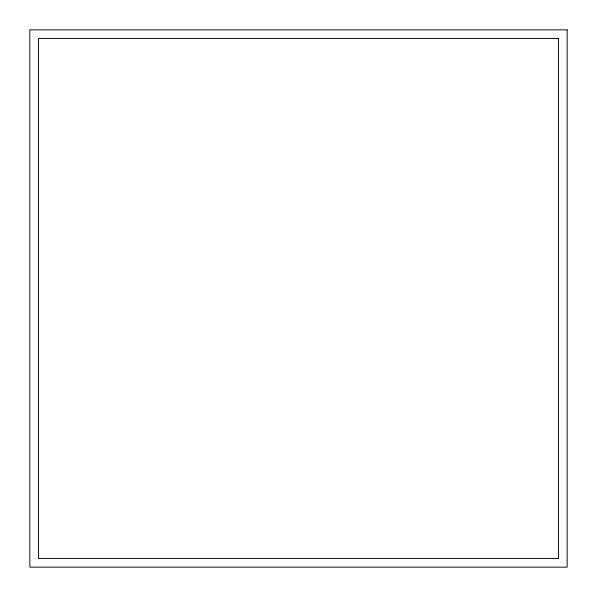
<?xml version="1.0" encoding="UTF-8"?>
<svg xmlns="http://www.w3.org/2000/svg" width="597" height="597" viewBox="0 0 597 597"><rect width="100%" height="100%" fill="white"/><g stroke="black" fill="none" stroke-linecap="round" stroke-linejoin="round"><path stroke-width="0.9" d="M567.15 29.85L29.85 29.85L29.85 567.15L567.15 567.15L567.15 29.85M558.501 38.499L38.499 38.499L38.499 558.501L558.501 558.501L558.501 38.499"/></g></svg>
